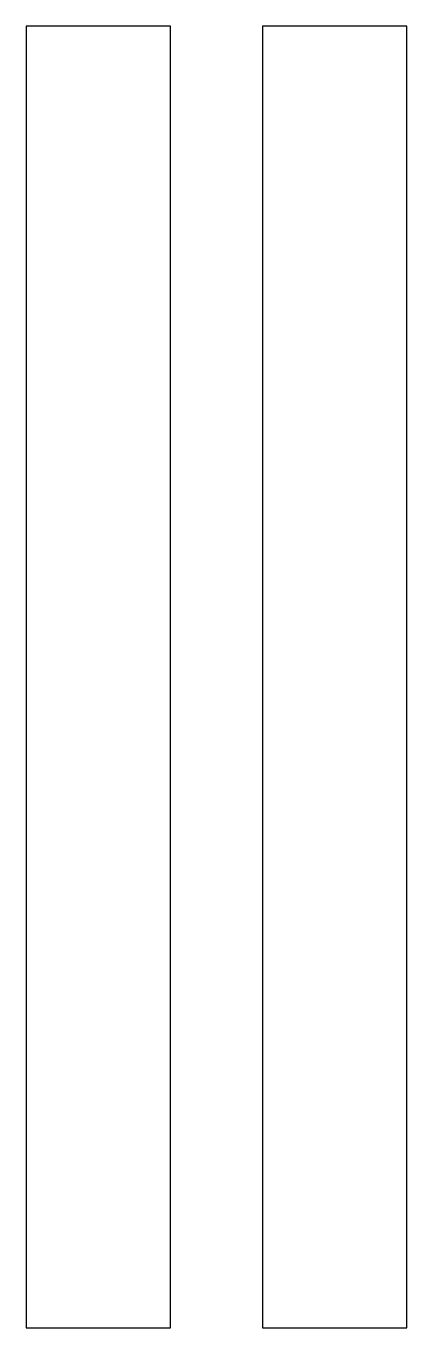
# Model space of a CAD drawing. Header units: metres. Extents: x -6.4 to 6.4, y -22 to 22.
import ezdxf

# ---------------------------------------------------------------- set-up
doc = ezdxf.new("R2010")
doc.units = ezdxf.units.M

msp = doc.modelspace()

# ---------------------------------------------------------------- linework, layer by layer
for p, q in [((-1.55531, 22), (-6.44467, 22)), ((-6.44467, 22), (-6.44467, -22)), ((-1.55531, -22), (-1.55531, 22)), ((6.44467, 22), (1.55531, 22)), ((1.55531, 22), (1.55531, -22)), ((6.44467, -22), (6.44467, 22)), ((-6.44467, -22), (-1.55531, -22)), ((1.55531, -22), (6.44467, -22))]:
    msp.add_line(p, q)

doc.saveas('drawing.dxf')
